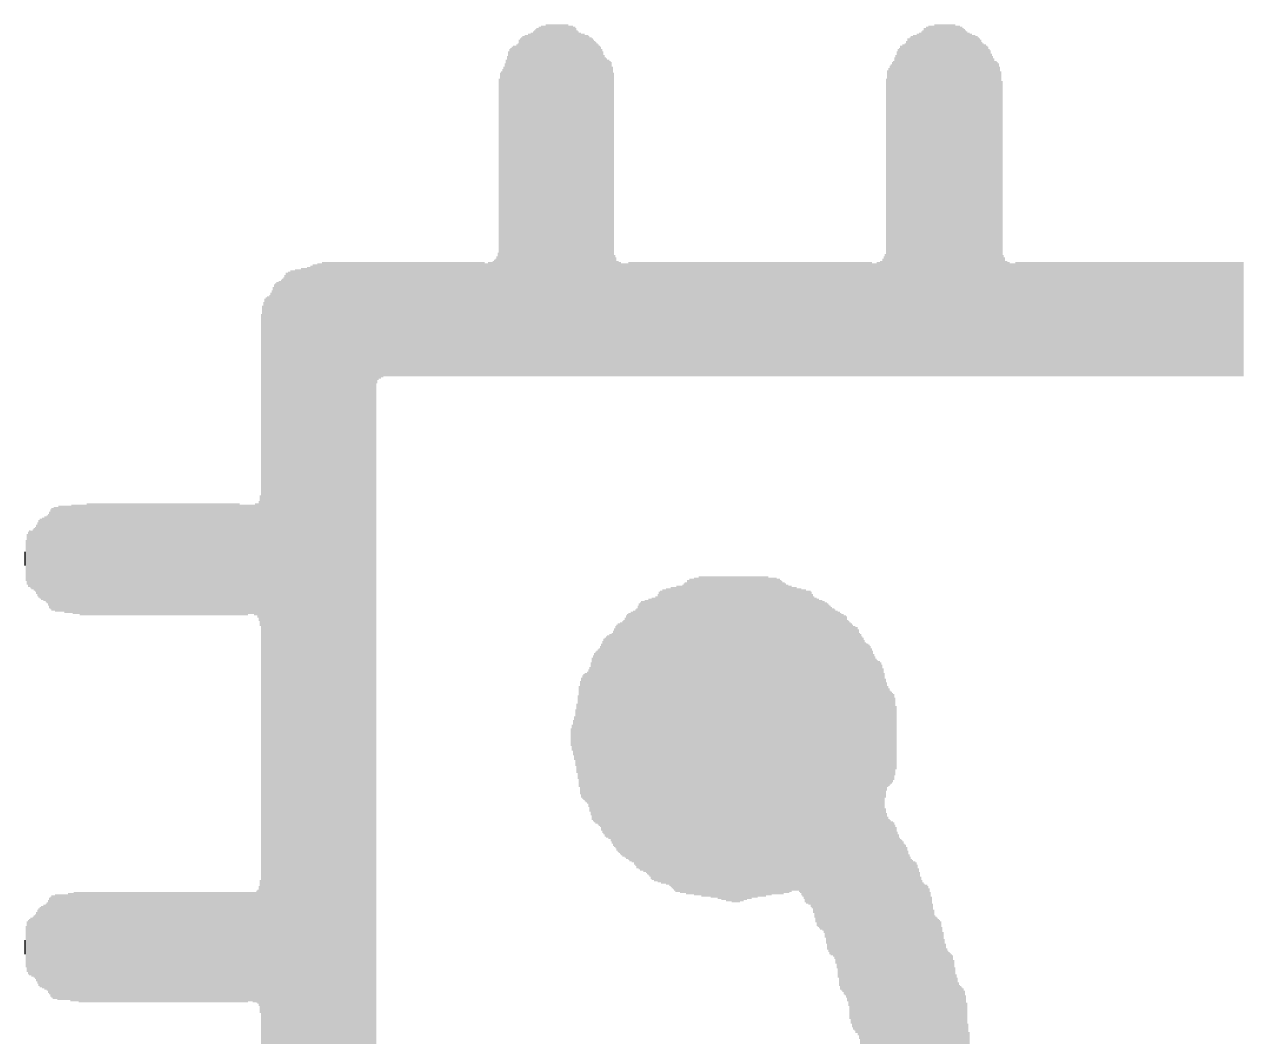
# Model space of a CAD drawing. Extents: x -10.8 to 30.8, y -20.5 to 42.1.
# Drawn here: x -2.53 to 7.98, y -2.41 to 6.32 of the extents above; entities that cross this region are included whole.
import ezdxf

# ---------------------------------------------------------------- set-up
doc = ezdxf.new("R2010")
doc.units = 0
doc.layers.add('22', color=253, linetype='CONTINUOUS')

# ---------------------------------------------------------------- blocks, each defined once
blk = doc.blocks.new('RECT')
blk.add_solid([(-0.5, -0.5), (0.5, -0.5), (-0.5, 0.5), (0.5, 0.5)])

msp = doc.modelspace()

# ---------------------------------------------------------------- block references
at = {"layer": '22', "yscale": 0.0102, "rotation": 270}
for p, xscale in [((1.9304, 4.8006), 3.0277), ((1.9406, 4.8006), 3.0277), ((1.9507, 4.8006), 3.0277), ((1.9609, 4.8006), 3.0277), ((1.971, 4.8057), 3.0378), ((1.9812, 4.8057), 3.0378), ((1.9914, 4.8057), 3.0378), ((2.0015, 4.8057), 3.0378), ((2.0117, 4.8057), 3.0378), ((2.0218, 4.8057), 3.0378), ((2.032, 4.8057), 3.0378), ((2.0422, 4.8057), 3.0378), ((2.0523, 4.8057), 3.0378), ((2.0625, 4.8057), 3.0378), ((2.0726, 4.8057), 3.0378), ((2.0828, 4.8057), 3.0378), ((2.093, 4.8057), 3.0378), ((2.1031, 4.8057), 3.0378), ((2.1133, 4.8057), 3.0378), ((2.1234, 4.8057), 3.0378), ((2.1336, 4.8057), 3.0378), ((2.1438, 4.8057), 3.0378), ((2.1539, 4.8057), 3.0378), ((2.1641, 4.8006), 3.0277), ((2.1742, 4.8006), 3.0277), ((2.1844, 4.8006), 3.0277), ((2.1946, 4.8006), 3.0277), ((5.273, 4.8006), 3.0277), ((5.2832, 4.8006), 3.0277), ((5.2934, 4.8006), 3.0277), ((5.3035, 4.8006), 3.0277), ((5.3137, 4.8006), 3.0277), ((5.3238, 4.8057), 3.0378), ((5.334, 4.8057), 3.0378), ((5.3442, 4.8057), 3.0378), ((5.3543, 4.8057), 3.0378), ((5.3645, 4.8057), 3.0378), ((5.3746, 4.8057), 3.0378), ((5.3848, 4.8057), 3.0378), ((5.395, 4.8057), 3.0378), ((5.4051, 4.8057), 3.0378), ((5.4153, 4.8057), 3.0378), ((5.4254, 4.8057), 3.0378), ((5.4356, 4.8057), 3.0378), ((5.4458, 4.8057), 3.0378), ((5.4559, 4.8057), 3.0378), ((5.4661, 4.8057), 3.0378), ((5.4762, 4.8057), 3.0378), ((5.4864, 4.8057), 3.0378), ((5.4966, 4.8057), 3.0378), ((5.5067, 4.8006), 3.0277), ((5.5169, 4.8006), 3.0277), ((5.527, 4.8006), 3.0277), ((5.5372, 4.8006), 3.0277), ((1.7577, 4.7498), 2.9261), ((1.7678, 4.7549), 2.9362), ((1.778, 4.7549), 2.9362), ((1.7882, 4.76), 2.9464), ((1.7983, 4.76), 2.9464), ((1.8085, 4.76), 2.9464), ((1.8186, 4.765), 2.9566), ((1.8288, 4.765), 2.9566), ((1.839, 4.7701), 2.9667), ((1.8491, 4.7701), 2.9667), ((1.8593, 4.7752), 2.9769), ((1.8694, 4.7803), 2.987), ((1.8796, 4.7854), 2.9972), ((1.8898, 4.7904), 3.0074), ((1.8999, 4.7904), 3.0074), ((1.9101, 4.7955), 3.0175), ((1.9202, 4.7955), 3.0175), ((2.2047, 4.7955), 3.0175), ((2.2149, 4.7955), 3.0175), ((2.225, 4.7904), 3.0074), ((2.2352, 4.7803), 2.987), ((2.2454, 4.7752), 2.9769), ((2.2555, 4.7701), 2.9667), ((2.2657, 4.7701), 2.9667), ((2.2758, 4.765), 2.9566), ((2.286, 4.765), 2.9566), ((2.2962, 4.765), 2.9566), ((2.3063, 4.76), 2.9464), ((2.3165, 4.76), 2.9464), ((2.3266, 4.76), 2.9464), ((2.3368, 4.7549), 2.9362), ((2.347, 4.7498), 2.9261), ((2.3571, 4.7498), 2.9261), ((5.1105, 4.7498), 2.9261), ((5.1206, 4.7549), 2.9362), ((5.1308, 4.7549), 2.9362), ((5.141, 4.76), 2.9464), ((5.1511, 4.76), 2.9464), ((5.1613, 4.76), 2.9464), ((5.1714, 4.765), 2.9566), ((5.1816, 4.765), 2.9566), ((5.1918, 4.7701), 2.9667), ((5.2019, 4.7701), 2.9667), ((5.2121, 4.7752), 2.9769), ((5.2222, 4.7803), 2.987), ((5.2324, 4.7904), 3.0074), ((5.2426, 4.7904), 3.0074), ((5.2527, 4.7955), 3.0175), ((5.2629, 4.7955), 3.0175), ((5.5474, 4.7955), 3.0175), ((5.5575, 4.7955), 3.0175), ((5.5677, 4.7904), 3.0074), ((5.5778, 4.7854), 2.9972), ((5.588, 4.7803), 2.987), ((5.5982, 4.7752), 2.9769), ((5.6083, 4.7701), 2.9667), ((5.6185, 4.7701), 2.9667), ((5.6286, 4.765), 2.9566), ((5.6388, 4.765), 2.9566), ((5.649, 4.76), 2.9464), ((5.6591, 4.76), 2.9464), ((5.6693, 4.76), 2.9464), ((5.6794, 4.7549), 2.9362), ((5.6896, 4.7549), 2.9362), ((5.6998, 4.7498), 2.9261), ((1.6561, 4.699), 2.8245), ((1.6662, 4.7041), 2.8346), ((1.6764, 4.7092), 2.8448), ((1.6866, 4.7142), 2.855), ((1.6967, 4.7142), 2.855), ((1.7069, 4.7142), 2.855), ((1.717, 4.7193), 2.8651), ((1.7272, 4.7244), 2.8753), ((1.7374, 4.7396), 2.9058), ((1.7475, 4.7447), 2.9159), ((2.3673, 4.7447), 2.9159), ((2.3774, 4.7396), 2.9058), ((2.3876, 4.7346), 2.8956), ((2.3978, 4.7295), 2.8854), ((2.4079, 4.7244), 2.8753), ((2.4181, 4.7193), 2.8651), ((2.4282, 4.7142), 2.855), ((2.4384, 4.7092), 2.8448), ((2.4486, 4.699), 2.8245), ((5.0089, 4.699), 2.8245), ((5.019, 4.7041), 2.8346), ((5.0292, 4.7142), 2.855), ((5.0394, 4.7142), 2.855), ((5.0495, 4.7193), 2.8651), ((5.0597, 4.7193), 2.8651), ((5.0698, 4.7244), 2.8753), ((5.08, 4.7346), 2.8956), ((5.0902, 4.7447), 2.9159), ((5.1003, 4.7447), 2.9159), ((5.7099, 4.7447), 2.9159), ((5.7201, 4.7396), 2.9058), ((5.7302, 4.7295), 2.8854), ((5.7404, 4.7244), 2.8753), ((5.7506, 4.7193), 2.8651), ((5.7607, 4.7193), 2.8651), ((5.7709, 4.7142), 2.855), ((5.781, 4.7092), 2.8448), ((5.7912, 4.699), 2.8245), ((5.8014, 4.6939), 2.8143), ((1.6256, 4.6533), 2.733), ((1.6358, 4.6685), 2.7635), ((1.6459, 4.6888), 2.8042), ((2.4587, 4.6888), 2.8042), ((2.4689, 4.6736), 2.7737), ((2.479, 4.6634), 2.7534), ((2.4892, 4.6584), 2.7432), ((2.4994, 4.6533), 2.733), ((2.5095, 4.6533), 2.733), ((2.5197, 4.6482), 2.7229), ((2.5298, 4.6431), 2.7127), ((4.9581, 4.6431), 2.7127), ((4.9682, 4.6482), 2.7229), ((4.9784, 4.6634), 2.7534), ((4.9886, 4.6736), 2.7737), ((4.9987, 4.6888), 2.8042), ((5.8115, 4.6787), 2.7838), ((5.8217, 4.6685), 2.7635), ((5.8318, 4.6584), 2.7432), ((5.842, 4.6482), 2.7229), ((5.8522, 4.6482), 2.7229), ((5.8623, 4.6431), 2.7127), ((1.5748, 4.5974), 2.6213), ((1.585, 4.6025), 2.6314), ((1.5951, 4.6126), 2.6518), ((1.6053, 4.6228), 2.6721), ((1.6154, 4.638), 2.7026), ((2.54, 4.6228), 2.6721), ((2.5502, 4.5974), 2.6213), ((4.9174, 4.6076), 2.6416), ((4.9276, 4.6177), 2.6619), ((4.9378, 4.6279), 2.6822), ((4.9479, 4.633), 2.6924), ((5.8725, 4.638), 2.7026), ((5.8826, 4.6228), 2.6721), ((5.8928, 4.6025), 2.6314), ((1.5646, 4.572), 2.5705), ((4.9073, 4.572), 2.5705), ((5.903, 4.5618), 2.5502), ((1.5443, 3.8049), 1.0363), ((1.5545, 3.8202), 1.0668), ((2.5603, 3.81), 1.0465), ((2.5705, 3.7998), 1.0262), ((4.887, 3.8049), 1.0363), ((4.8971, 3.8151), 1.0566), ((5.9131, 3.81), 1.0465), ((5.9233, 3.7998), 1.0262), ((-0.193, -1.6358), 11.6942), ((-0.1829, -1.6358), 11.6942), ((-0.1727, -1.6408), 11.7043), ((-0.1626, -1.6408), 11.7043), ((-0.1524, -1.6408), 11.7043), ((-0.1422, -1.6358), 11.7145), ((-0.1321, -1.6358), 11.7145), ((-0.1219, -1.6358), 11.7145), ((-0.1118, -1.6358), 11.7145), ((-0.1016, -1.6408), 11.7246), ((-0.0914, -1.6358), 11.7348), ((-0.0813, -1.6358), 11.7348), ((-0.0711, -1.6358), 11.7348), ((-0.061, -1.6358), 11.7551), ((-0.0508, -1.6358), 11.7551), ((-0.0406, -1.6307), 11.7653), ((-0.0305, -1.6307), 11.7653), ((-0.0203, -1.6358), 11.7754), ((-0.0102, -1.6358), 11.7754), ((0, -1.6307), 11.7856), ((0.0102, -1.6307), 11.7856), ((0.0203, -1.6307), 11.7856), ((0.0305, -1.6358), 11.7958), ((0.0406, -1.6307), 11.8059), ((0.0508, -1.6307), 11.8059), ((0.061, -1.6307), 11.8059), ((0.0711, -1.6307), 11.8059), ((0.0813, -1.6307), 11.8059), ((0.0914, -1.6307), 11.8059), ((0.1016, -1.6307), 11.8059), ((0.1118, -1.6307), 11.8059), ((0.1219, -1.6307), 11.8059), ((0.1321, -1.6307), 11.8059), ((0.1422, -1.6307), 11.8059), ((0.1524, -1.6307), 11.8059), ((0.1626, -1.6307), 11.8059), ((0.1727, -1.6307), 11.8059), ((0.1829, -1.6307), 11.8059), ((0.193, -1.6307), 11.8059), ((0.2032, -1.6307), 11.8059), ((0.2134, -1.6307), 11.8059), ((0.2235, -1.6307), 11.8059), ((0.2337, -1.6307), 11.8059), ((0.2438, -1.6307), 11.8059), ((0.254, -1.6307), 11.8059), ((0.2642, -1.6307), 11.8059), ((0.2743, -1.6307), 11.8059), ((0.2845, -1.6307), 11.8059), ((0.2946, -1.6307), 11.8059), ((0.3048, -1.6307), 11.8059), ((0.315, -1.6307), 11.8059), ((0.3251, -1.6307), 11.8059), ((0.3353, -1.6307), 11.8059), ((0.3454, -1.6307), 11.8059), ((0.3556, -1.6307), 11.8059), ((0.3658, -1.6307), 11.8059), ((0.3759, -1.6307), 11.8059), ((0.3861, -1.6307), 11.8059), ((0.3962, -1.6307), 11.8059), ((0.4064, -1.6307), 11.8059), ((0.4166, -1.6307), 11.8059), ((0.4267, -1.6307), 11.8059), ((0.4369, -1.6307), 11.8059), ((0.447, -1.6307), 11.8059), ((0.4572, -1.6307), 11.8059), ((0.4674, -1.6307), 11.8059), ((0.4775, -1.6307), 11.8059), ((0.4877, -1.6307), 11.8059), ((0.4978, -1.6307), 11.8059), ((0.508, 3.749), 1.0465), ((0.5182, 3.7643), 1.016), ((0.5283, 3.7694), 1.0058), ((0.5385, 3.7694), 1.0058), ((0.5486, 3.7744), 0.9957), ((0.5588, 3.7744), 0.9957), ((0.569, 3.7795), 0.9855), ((0.5791, 3.7795), 0.9855), ((0.5893, 3.7795), 0.9855), ((0.5994, 3.7795), 0.9855), ((0.6096, 3.7795), 0.9855), ((0.6198, 3.7795), 0.9855), ((0.6299, 3.7795), 0.9855), ((0.6401, 3.7795), 0.9855), ((0.6502, 3.7795), 0.9855), ((0.6604, 3.7795), 0.9855), ((0.6706, 3.7795), 0.9855), ((0.6807, 3.7795), 0.9855), ((0.6909, 3.7795), 0.9855), ((0.701, 3.7795), 0.9855), ((0.7112, 3.7795), 0.9855), ((0.7214, 3.7795), 0.9855), ((0.7315, 3.7795), 0.9855), ((0.7417, 3.7795), 0.9855), ((0.7518, 3.7795), 0.9855), ((0.762, 3.7795), 0.9855), ((0.7722, 3.7795), 0.9855), ((0.7823, 3.7795), 0.9855), ((0.7925, 3.7795), 0.9855), ((0.8026, 3.7795), 0.9855), ((0.8128, 3.7795), 0.9855), ((0.823, 3.7795), 0.9855), ((0.8331, 3.7795), 0.9855), ((0.8433, 3.7795), 0.9855), ((0.8534, 3.7795), 0.9855), ((0.8636, 3.7795), 0.9855), ((0.8738, 3.7795), 0.9855), ((0.8839, 3.7795), 0.9855), ((0.8941, 3.7795), 0.9855), ((0.9042, 3.7795), 0.9855), ((0.9144, 3.7795), 0.9855), ((0.9246, 3.7795), 0.9855), ((0.9347, 3.7795), 0.9855), ((0.9449, 3.7795), 0.9855), ((0.955, 3.7795), 0.9855), ((0.9652, 3.7795), 0.9855), ((0.9754, 3.7795), 0.9855), ((0.9855, 3.7795), 0.9855), ((0.9957, 3.7795), 0.9855), ((1.0058, 3.7795), 0.9855), ((1.016, 3.7795), 0.9855), ((1.0262, 3.7795), 0.9855), ((1.0363, 3.7795), 0.9855), ((1.0465, 3.7795), 0.9855), ((1.0566, 3.7795), 0.9855), ((1.0668, 3.7795), 0.9855), ((1.077, 3.7795), 0.9855), ((1.0871, 3.7795), 0.9855), ((1.0973, 3.7795), 0.9855), ((1.1074, 3.7795), 0.9855), ((1.1176, 3.7795), 0.9855), ((1.1278, 3.7795), 0.9855), ((1.1379, 3.7795), 0.9855), ((1.1481, 3.7795), 0.9855), ((1.1582, 3.7795), 0.9855), ((1.1684, 3.7795), 0.9855), ((1.1786, 3.7795), 0.9855), ((1.1887, 3.7795), 0.9855), ((1.1989, 3.7795), 0.9855), ((1.209, 3.7795), 0.9855), ((1.2192, 3.7795), 0.9855), ((1.2294, 3.7795), 0.9855), ((1.2395, 3.7795), 0.9855), ((1.2497, 3.7795), 0.9855), ((1.2598, 3.7795), 0.9855), ((1.27, 3.7795), 0.9855), ((1.2802, 3.7795), 0.9855), ((1.2903, 3.7795), 0.9855), ((1.3005, 3.7795), 0.9855), ((1.3106, 3.7795), 0.9855), ((1.3208, 3.7795), 0.9855), ((1.331, 3.7795), 0.9855), ((1.3411, 3.7795), 0.9855), ((1.3513, 3.7795), 0.9855), ((1.3614, 3.7795), 0.9855), ((1.3716, 3.7795), 0.9855), ((1.3818, 3.7795), 0.9855), ((1.3919, 3.7795), 0.9855), ((1.4021, 3.7795), 0.9855), ((1.4122, 3.7795), 0.9855), ((1.4224, 3.7795), 0.9855), ((1.4326, 3.7795), 0.9855), ((1.4427, 3.7744), 0.9754), ((1.4529, 3.7744), 0.9754), ((1.463, 3.7744), 0.9754), ((1.4732, 3.7795), 0.9855), ((1.4834, 3.7795), 0.9855), ((1.4935, 3.7795), 0.9855), ((1.5037, 3.7795), 0.9855), ((1.5138, 3.7846), 0.9957), ((1.524, 3.7897), 1.0058), ((1.5342, 3.7948), 1.016), ((2.5806, 3.7846), 0.9957), ((2.5908, 3.7846), 0.9957), ((2.601, 3.7795), 0.9855), ((2.6111, 3.7795), 0.9855), ((2.6213, 3.7744), 0.9754), ((2.6314, 3.7744), 0.9754), ((2.6416, 3.7744), 0.9754), ((2.6518, 3.7744), 0.9754), ((2.6619, 3.7744), 0.9754), ((2.6721, 3.7744), 0.9754), ((2.6822, 3.7795), 0.9855), ((2.6924, 3.7795), 0.9855), ((2.7026, 3.7795), 0.9855), ((2.7127, 3.7795), 0.9855), ((2.7229, 3.7795), 0.9855), ((2.733, 3.7795), 0.9855), ((2.7432, 3.7795), 0.9855), ((2.7534, 3.7795), 0.9855), ((2.7635, 3.7795), 0.9855), ((2.7737, 3.7795), 0.9855), ((2.7838, 3.7795), 0.9855), ((2.794, 3.7795), 0.9855), ((2.8042, 3.7795), 0.9855), ((2.8143, 3.7795), 0.9855), ((2.8245, 3.7795), 0.9855), ((2.8346, 3.7795), 0.9855), ((2.8448, 3.7795), 0.9855), ((2.855, 3.7795), 0.9855), ((2.8651, 3.7795), 0.9855), ((2.8753, 3.7795), 0.9855), ((2.8854, 3.7795), 0.9855), ((2.8956, 3.7795), 0.9855), ((2.9058, 3.7795), 0.9855), ((2.9159, 3.7795), 0.9855), ((2.9261, 3.7795), 0.9855), ((2.9362, 3.7795), 0.9855), ((2.9464, 3.7795), 0.9855), ((2.9566, 3.7795), 0.9855), ((2.9667, 3.7795), 0.9855), ((2.9769, 3.7795), 0.9855), ((2.987, 3.7795), 0.9855), ((2.9972, 3.7795), 0.9855), ((3.0074, 3.7795), 0.9855), ((3.0175, 3.7795), 0.9855), ((3.0277, 3.7795), 0.9855), ((3.0378, 3.7795), 0.9855), ((3.048, 3.7795), 0.9855), ((3.0582, 3.7795), 0.9855), ((3.0683, 3.7795), 0.9855), ((3.0785, 3.7795), 0.9855), ((3.0886, 3.7795), 0.9855), ((3.0988, 3.7795), 0.9855), ((3.109, 3.7795), 0.9855), ((3.1191, 3.7795), 0.9855), ((3.1293, 3.7795), 0.9855), ((3.1394, 3.7795), 0.9855), ((3.1496, 3.7795), 0.9855), ((3.1598, 3.7795), 0.9855), ((3.1699, 3.7795), 0.9855), ((3.1801, 3.7795), 0.9855), ((3.1902, 3.7795), 0.9855), ((3.2004, 3.7795), 0.9855), ((3.2106, 3.7795), 0.9855), ((3.2207, 3.7795), 0.9855), ((3.2309, 3.7795), 0.9855), ((3.241, 3.7795), 0.9855), ((3.2512, 3.7795), 0.9855), ((3.2614, 3.7795), 0.9855), ((3.2715, 3.7795), 0.9855), ((3.2817, 3.7795), 0.9855), ((3.2918, 3.7795), 0.9855), ((3.302, 3.7795), 0.9855), ((3.3122, 3.7795), 0.9855), ((3.3223, 3.7795), 0.9855), ((3.3325, 3.7795), 0.9855), ((3.3426, 3.7795), 0.9855), ((3.3528, 3.7795), 0.9855), ((3.363, 3.7795), 0.9855), ((3.3731, 3.7795), 0.9855), ((3.3833, 3.7795), 0.9855), ((3.3934, 3.7795), 0.9855), ((3.4036, 3.7795), 0.9855), ((3.4138, 3.7795), 0.9855), ((3.4239, 3.7795), 0.9855), ((3.4341, 3.7795), 0.9855), ((3.4442, 3.7795), 0.9855), ((3.4544, 3.7795), 0.9855), ((3.4646, 3.7795), 0.9855), ((3.4747, 3.7795), 0.9855), ((3.4849, 3.7795), 0.9855), ((3.495, 3.7795), 0.9855), ((3.5052, 3.7795), 0.9855), ((3.5154, 3.7795), 0.9855), ((3.5255, 3.7795), 0.9855), ((3.5357, 3.7795), 0.9855), ((3.5458, 3.7795), 0.9855), ((3.556, 3.7795), 0.9855), ((3.5662, 3.7795), 0.9855), ((3.5763, 3.7795), 0.9855), ((3.5865, 3.7795), 0.9855), ((3.5966, 3.7795), 0.9855), ((3.6068, 3.7795), 0.9855), ((3.617, 3.7795), 0.9855), ((3.6271, 3.7795), 0.9855), ((3.6373, 3.7795), 0.9855), ((3.6474, 3.7795), 0.9855), ((3.6576, 3.7795), 0.9855), ((3.6678, 3.7795), 0.9855), ((3.6779, 3.7795), 0.9855), ((3.6881, 3.7795), 0.9855), ((3.6982, 3.7795), 0.9855), ((3.7084, 3.7795), 0.9855), ((3.7186, 3.7795), 0.9855), ((3.7287, 3.7795), 0.9855), ((3.7389, 3.7795), 0.9855), ((3.749, 3.7795), 0.9855), ((3.7592, 3.7795), 0.9855), ((3.7694, 3.7795), 0.9855), ((3.7795, 3.7795), 0.9855), ((3.7897, 3.7795), 0.9855), ((3.7998, 3.7795), 0.9855), ((3.81, 3.7795), 0.9855), ((3.8202, 3.7795), 0.9855), ((3.8303, 3.7795), 0.9855), ((3.8405, 3.7795), 0.9855), ((3.8506, 3.7795), 0.9855), ((3.8608, 3.7795), 0.9855), ((3.871, 3.7795), 0.9855), ((3.8811, 3.7795), 0.9855), ((3.8913, 3.7795), 0.9855), ((3.9014, 3.7795), 0.9855), ((3.9116, 3.7795), 0.9855), ((3.9218, 3.7795), 0.9855), ((3.9319, 3.7795), 0.9855), ((3.9421, 3.7795), 0.9855), ((3.9522, 3.7795), 0.9855), ((3.9624, 3.7795), 0.9855), ((3.9726, 3.7795), 0.9855), ((3.9827, 3.7795), 0.9855), ((3.9929, 3.7795), 0.9855), ((4.003, 3.7795), 0.9855), ((4.0132, 3.7795), 0.9855), ((4.0234, 3.7795), 0.9855), ((4.0335, 3.7795), 0.9855), ((4.0437, 3.7795), 0.9855), ((4.0538, 3.7795), 0.9855), ((4.064, 3.7795), 0.9855), ((4.0742, 3.7795), 0.9855), ((4.0843, 3.7795), 0.9855), ((4.0945, 3.7795), 0.9855), ((4.1046, 3.7795), 0.9855), ((4.1148, 3.7795), 0.9855), ((4.125, 3.7795), 0.9855), ((4.1351, 3.7795), 0.9855), ((4.1453, 3.7795), 0.9855), ((4.1554, 3.7795), 0.9855), ((4.1656, 3.7795), 0.9855), ((4.1758, 3.7795), 0.9855), ((4.1859, 3.7795), 0.9855), ((4.1961, 3.7795), 0.9855), ((4.2062, 3.7795), 0.9855), ((4.2164, 3.7795), 0.9855), ((4.2266, 3.7795), 0.9855), ((4.2367, 3.7795), 0.9855), ((4.2469, 3.7795), 0.9855), ((4.257, 3.7795), 0.9855), ((4.2672, 3.7795), 0.9855), ((4.2774, 3.7795), 0.9855), ((4.2875, 3.7795), 0.9855), ((4.2977, 3.7795), 0.9855), ((4.3078, 3.7795), 0.9855), ((4.318, 3.7795), 0.9855), ((4.3282, 3.7795), 0.9855), ((4.3383, 3.7795), 0.9855), ((4.3485, 3.7795), 0.9855), ((4.3586, 3.7795), 0.9855), ((4.3688, 3.7795), 0.9855), ((4.379, 3.7795), 0.9855), ((4.3891, 3.7795), 0.9855), ((4.3993, 3.7795), 0.9855), ((4.4094, 3.7795), 0.9855), ((4.4196, 3.7795), 0.9855), ((4.4298, 3.7795), 0.9855), ((4.4399, 3.7795), 0.9855), ((4.4501, 3.7795), 0.9855), ((4.4602, 3.7795), 0.9855), ((4.4704, 3.7795), 0.9855), ((4.4806, 3.7795), 0.9855), ((4.4907, 3.7795), 0.9855), ((4.5009, 3.7795), 0.9855), ((4.511, 3.7795), 0.9855), ((4.5212, 3.7795), 0.9855), ((4.5314, 3.7795), 0.9855), ((4.5415, 3.7795), 0.9855), ((4.5517, 3.7795), 0.9855), ((4.5618, 3.7795), 0.9855), ((4.572, 3.7795), 0.9855), ((4.5822, 3.7795), 0.9855), ((4.5923, 3.7795), 0.9855), ((4.6025, 3.7795), 0.9855), ((4.6126, 3.7795), 0.9855), ((4.6228, 3.7795), 0.9855), ((4.633, 3.7795), 0.9855), ((4.6431, 3.7795), 0.9855), ((4.6533, 3.7795), 0.9855), ((4.6634, 3.7795), 0.9855), ((4.6736, 3.7795), 0.9855), ((4.6838, 3.7795), 0.9855), ((4.6939, 3.7795), 0.9855), ((4.7041, 3.7795), 0.9855), ((4.7142, 3.7795), 0.9855), ((4.7244, 3.7795), 0.9855), ((4.7346, 3.7795), 0.9855), ((4.7447, 3.7795), 0.9855), ((4.7549, 3.7795), 0.9855), ((4.765, 3.7795), 0.9855), ((4.7752, 3.7795), 0.9855), ((4.7854, 3.7744), 0.9754), ((4.7955, 3.7744), 0.9754), ((4.8057, 3.7744), 0.9754), ((4.8158, 3.7744), 0.9754), ((4.826, 3.7795), 0.9855), ((4.8362, 3.7795), 0.9855), ((4.8463, 3.7795), 0.9855), ((4.8565, 3.7846), 0.9957), ((4.8666, 3.7846), 0.9957), ((4.8768, 3.7948), 1.016), ((5.9334, 3.7846), 0.9957), ((5.9436, 3.7846), 0.9957), ((5.9538, 3.7795), 0.9855), ((5.9639, 3.7795), 0.9855), ((5.9741, 3.7744), 0.9754), ((5.9842, 3.7744), 0.9754), ((5.9944, 3.7744), 0.9754), ((6.0046, 3.7744), 0.9754), ((6.0147, 3.7744), 0.9754), ((6.0249, 3.7795), 0.9855), ((6.035, 3.7795), 0.9855), ((6.0452, 3.7795), 0.9855), ((6.0554, 3.7795), 0.9855), ((6.0655, 3.7795), 0.9855), ((6.0757, 3.7795), 0.9855), ((6.0858, 3.7795), 0.9855), ((6.096, 3.7795), 0.9855), ((6.1062, 3.7795), 0.9855), ((6.1163, 3.7795), 0.9855), ((6.1265, 3.7795), 0.9855), ((6.1366, 3.7795), 0.9855), ((6.1468, 3.7795), 0.9855), ((6.157, 3.7795), 0.9855), ((6.1671, 3.7795), 0.9855), ((6.1773, 3.7795), 0.9855), ((6.1874, 3.7795), 0.9855), ((6.1976, 3.7795), 0.9855), ((6.2078, 3.7795), 0.9855), ((6.2179, 3.7795), 0.9855), ((6.2281, 3.7795), 0.9855), ((6.2382, 3.7795), 0.9855), ((6.2484, 3.7795), 0.9855), ((6.2586, 3.7795), 0.9855), ((6.2687, 3.7795), 0.9855), ((6.2789, 3.7795), 0.9855), ((6.289, 3.7795), 0.9855), ((6.2992, 3.7795), 0.9855), ((6.3094, 3.7795), 0.9855), ((6.3195, 3.7795), 0.9855), ((6.3297, 3.7795), 0.9855), ((6.3398, 3.7795), 0.9855), ((6.35, 3.7795), 0.9855), ((6.3602, 3.7795), 0.9855), ((6.3703, 3.7795), 0.9855), ((6.3805, 3.7795), 0.9855), ((6.3906, 3.7795), 0.9855), ((6.4008, 3.7795), 0.9855), ((6.411, 3.7795), 0.9855), ((6.4211, 3.7795), 0.9855), ((6.4313, 3.7795), 0.9855), ((6.4414, 3.7795), 0.9855), ((6.4516, 3.7795), 0.9855), ((6.4618, 3.7795), 0.9855), ((6.4719, 3.7795), 0.9855), ((6.4821, 3.7795), 0.9855), ((6.4922, 3.7795), 0.9855), ((6.5024, 3.7795), 0.9855), ((6.5126, 3.7795), 0.9855), ((6.5227, 3.7795), 0.9855), ((6.5329, 3.7795), 0.9855), ((6.543, 3.7795), 0.9855), ((6.5532, 3.7795), 0.9855), ((6.5634, 3.7795), 0.9855), ((6.5735, 3.7795), 0.9855), ((6.5837, 3.7795), 0.9855), ((6.5938, 3.7795), 0.9855), ((6.604, 3.7795), 0.9855), ((6.6142, 3.7795), 0.9855), ((6.6243, 3.7795), 0.9855), ((6.6345, 3.7795), 0.9855), ((6.6446, 3.7795), 0.9855), ((6.6548, 3.7795), 0.9855), ((6.665, 3.7795), 0.9855), ((6.6751, 3.7795), 0.9855), ((6.6853, 3.7795), 0.9855), ((6.6954, 3.7795), 0.9855), ((6.7056, 3.7795), 0.9855), ((6.7158, 3.7795), 0.9855), ((6.7259, 3.7795), 0.9855), ((6.7361, 3.7795), 0.9855), ((6.7462, 3.7795), 0.9855), ((6.7564, 3.7795), 0.9855), ((6.7666, 3.7795), 0.9855), ((6.7767, 3.7795), 0.9855), ((6.7869, 3.7795), 0.9855), ((6.797, 3.7795), 0.9855), ((6.8072, 3.7795), 0.9855), ((6.8174, 3.7795), 0.9855), ((6.8275, 3.7795), 0.9855), ((6.8377, 3.7795), 0.9855), ((6.8478, 3.7795), 0.9855), ((6.858, 3.7795), 0.9855), ((6.8682, 3.7795), 0.9855), ((6.8783, 3.7795), 0.9855), ((6.8885, 3.7795), 0.9855), ((6.8986, 3.7795), 0.9855), ((6.9088, 3.7795), 0.9855), ((6.919, 3.7795), 0.9855), ((6.9291, 3.7795), 0.9855), ((6.9393, 3.7795), 0.9855), ((6.9494, 3.7795), 0.9855), ((6.9596, 3.7795), 0.9855), ((6.9698, 3.7795), 0.9855), ((6.9799, 3.7795), 0.9855), ((6.9901, 3.7795), 0.9855), ((7.0002, 3.7795), 0.9855), ((7.0104, 3.7795), 0.9855), ((7.0206, 3.7795), 0.9855), ((7.0307, 3.7795), 0.9855), ((7.0409, 3.7795), 0.9855), ((7.051, 3.7795), 0.9855), ((7.0612, 3.7795), 0.9855), ((7.0714, 3.7795), 0.9855), ((7.0815, 3.7795), 0.9855), ((7.0917, 3.7795), 0.9855), ((7.1018, 3.7795), 0.9855), ((7.112, 3.7795), 0.9855), ((7.1222, 3.7795), 0.9855), ((7.1323, 3.7795), 0.9855), ((7.1425, 3.7795), 0.9855), ((7.1526, 3.7795), 0.9855), ((7.1628, 3.7795), 0.9855), ((7.173, 3.7795), 0.9855), ((7.1831, 3.7795), 0.9855), ((7.1933, 3.7795), 0.9855), ((7.2034, 3.7795), 0.9855), ((7.2136, 3.7795), 0.9855), ((7.2238, 3.7795), 0.9855), ((7.2339, 3.7795), 0.9855), ((7.2441, 3.7795), 0.9855), ((7.2542, 3.7795), 0.9855), ((7.2644, 3.7795), 0.9855), ((7.2746, 3.7795), 0.9855), ((7.2847, 3.7795), 0.9855), ((7.2949, 3.7795), 0.9855), ((7.305, 3.7795), 0.9855), ((7.3152, 3.7795), 0.9855), ((7.3254, 3.7795), 0.9855), ((7.3355, 3.7795), 0.9855), ((7.3457, 3.7795), 0.9855), ((7.3558, 3.7795), 0.9855), ((7.366, 3.7795), 0.9855), ((7.3762, 3.7795), 0.9855), ((7.3863, 3.7795), 0.9855), ((7.3965, 3.7795), 0.9855), ((7.4066, 3.7795), 0.9855), ((7.4168, 3.7795), 0.9855), ((7.427, 3.7795), 0.9855), ((7.4371, 3.7795), 0.9855), ((7.4473, 3.7795), 0.9855), ((7.4574, 3.7795), 0.9855), ((7.4676, 3.7795), 0.9855), ((7.4778, 3.7795), 0.9855), ((7.4879, 3.7795), 0.9855), ((7.4981, 3.7795), 0.9855), ((7.5082, 3.7795), 0.9855), ((7.5184, 3.7795), 0.9855), ((7.5286, 3.7795), 0.9855), ((7.5387, 3.7795), 0.9855), ((7.5489, 3.7795), 0.9855), ((7.559, 3.7795), 0.9855), ((7.5692, 3.7795), 0.9855), ((7.5794, 3.7795), 0.9855), ((7.5895, 3.7795), 0.9855), ((7.5997, 3.7795), 0.9855), ((7.6098, 3.7795), 0.9855), ((7.62, 3.7795), 0.9855), ((7.6302, 3.7795), 0.9855), ((7.6403, 3.7795), 0.9855), ((7.6505, 3.7795), 0.9855), ((7.6606, 3.7795), 0.9855), ((7.6708, 3.7795), 0.9855), ((7.681, 3.7795), 0.9855), ((7.6911, 3.7795), 0.9855), ((7.7013, 3.7795), 0.9855), ((7.7114, 3.7795), 0.9855), ((7.7216, 3.7795), 0.9855), ((7.7318, 3.7795), 0.9855), ((7.7419, 3.7795), 0.9855), ((7.7521, 3.7795), 0.9855), ((7.7622, 3.7795), 0.9855), ((7.7724, 3.7795), 0.9855), ((7.7826, 3.7795), 0.9855), ((7.7927, 3.7795), 0.9855), ((7.8029, 3.7795), 0.9855), ((7.813, 3.7795), 0.9855), ((7.8232, 3.7795), 0.9855), ((7.8334, 3.7795), 0.9855), ((7.8435, 3.7795), 0.9855), ((7.8537, 3.7795), 0.9855), ((7.8638, 3.7795), 0.9855), ((7.874, 3.7795), 0.9855), ((7.8842, 3.7795), 0.9855), ((7.8943, 3.7795), 0.9855), ((7.9045, 3.7795), 0.9855), ((7.9146, 3.7795), 0.9855), ((7.9248, 3.7795), 0.9855), ((7.935, 3.7795), 0.9855), ((7.9451, 3.7795), 0.9855), ((7.9553, 3.7795), 0.9855), ((7.9654, 3.7795), 0.9855), ((7.9756, 3.7795), 0.9855), ((7.9858, 3.7795), 0.9855), ((-0.3353, -1.6358), 11.491), ((-0.3251, -1.6408), 11.5011), ((-0.315, -1.6358), 11.5113), ((-0.3048, -1.6358), 11.5316), ((-0.2946, -1.6408), 11.5621), ((-0.2845, -1.6358), 11.5926), ((-0.2743, -1.6358), 11.6332), ((-0.2642, -1.6408), 11.6434), ((-0.254, -1.6408), 11.6637), ((-0.2438, -1.6408), 11.6637), ((-0.2337, -1.6358), 11.6738), ((-0.2235, -1.6358), 11.6738), ((-0.2134, -1.6408), 11.684), ((-0.2032, -1.6408), 11.684), ((-0.4064, -1.6408), 11.2979), ((-0.3962, -1.6408), 11.3386), ((-0.3861, -1.6408), 11.3995), ((-0.3759, -1.6408), 11.4402), ((-0.3658, -1.6408), 11.4605), ((-0.3556, -1.6358), 11.4706), ((-0.3454, -1.6408), 11.4808), ((-0.4775, -1.6358), 11.0642), ((-0.4674, -1.6408), 11.1354), ((-0.4572, -1.6358), 11.1862), ((-0.447, -1.6358), 11.2065), ((-0.4369, -1.6358), 11.2268), ((-0.4267, -1.6408), 11.237), ((-0.4166, -1.6408), 11.2573), ((-0.4877, -1.6358), 10.922), ((-0.508, 1.6916), 1.0363), ((-0.4978, 1.6967), 1.1278), ((-2.3165, 1.7018), 0.8331), ((-2.3063, 1.7069), 0.8636), ((-2.2962, 1.7069), 0.8839), ((-2.286, 1.7069), 0.8839), ((-2.2758, 1.712), 0.8941), ((-2.2657, 1.7069), 0.9042), ((-2.2555, 1.7069), 0.9042), ((-2.2454, 1.7069), 0.9042), ((-2.2352, 1.712), 0.9144), ((-2.225, 1.712), 0.9144), ((-2.2149, 1.712), 0.9144), ((-2.2047, 1.712), 0.9144), ((-2.1946, 1.712), 0.9144), ((-2.1844, 1.7069), 0.9246), ((-2.1742, 1.7069), 0.9246), ((-2.1641, 1.7069), 0.9246), ((-2.1539, 1.7069), 0.9246), ((-2.1438, 1.7069), 0.9246), ((-2.1336, 1.7069), 0.9246), ((-2.1234, 1.712), 0.9347), ((-2.1133, 1.7069), 0.9449), ((-2.1031, 1.7069), 0.9449), ((-2.093, 1.7069), 0.9449), ((-2.0828, 1.7069), 0.9449), ((-2.0726, 1.7069), 0.9449), ((-2.0625, 1.7069), 0.9449), ((-2.0523, 1.7018), 0.955), ((-2.0422, 1.7018), 0.955), ((-2.032, 1.7018), 0.955), ((-2.0218, 1.7018), 0.955), ((-2.0117, 1.7018), 0.955), ((-2.0015, 1.7018), 0.955), ((-1.9914, 1.7069), 0.9652), ((-1.9812, 1.7069), 0.9652), ((-1.971, 1.7069), 0.9652), ((-1.9609, 1.7069), 0.9652), ((-1.9507, 1.7069), 0.9652), ((-1.9406, 1.7069), 0.9652), ((-1.9304, 1.7069), 0.9652), ((-1.9202, 1.7069), 0.9652), ((-1.9101, 1.7069), 0.9652), ((-1.8999, 1.7069), 0.9652), ((-1.8898, 1.7069), 0.9652), ((-1.8796, 1.7069), 0.9652), ((-1.8694, 1.7069), 0.9652), ((-1.8593, 1.7069), 0.9652), ((-1.8491, 1.7069), 0.9652), ((-1.839, 1.7069), 0.9652), ((-1.8288, 1.7069), 0.9652), ((-1.8186, 1.7069), 0.9652), ((-1.8085, 1.7069), 0.9652), ((-1.7983, 1.7069), 0.9652), ((-1.7882, 1.7069), 0.9652), ((-1.778, 1.7069), 0.9652), ((-1.7678, 1.7069), 0.9652), ((-1.7577, 1.7069), 0.9652), ((-1.7475, 1.7069), 0.9652), ((-1.7374, 1.7069), 0.9652), ((-1.7272, 1.7069), 0.9652), ((-1.717, 1.7069), 0.9652), ((-1.7069, 1.7069), 0.9652), ((-1.6967, 1.7069), 0.9652), ((-1.6866, 1.7069), 0.9652), ((-1.6764, 1.7069), 0.9652), ((-1.6662, 1.7069), 0.9652), ((-1.6561, 1.7069), 0.9652), ((-1.6459, 1.7069), 0.9652), ((-1.6358, 1.7069), 0.9652), ((-1.6256, 1.7069), 0.9652), ((-1.6154, 1.7069), 0.9652), ((-1.6053, 1.7069), 0.9652), ((-1.5951, 1.7069), 0.9652), ((-1.585, 1.7069), 0.9652), ((-1.5748, 1.7069), 0.9652), ((-1.5646, 1.7069), 0.9652), ((-1.5545, 1.7069), 0.9652), ((-1.5443, 1.7069), 0.9652), ((-1.5342, 1.7069), 0.9652), ((-1.524, 1.7069), 0.9652), ((-1.5138, 1.7069), 0.9652), ((-1.5037, 1.7069), 0.9652), ((-1.4935, 1.7069), 0.9652), ((-1.4834, 1.7069), 0.9652), ((-1.4732, 1.7069), 0.9652), ((-1.463, 1.7069), 0.9652), ((-1.4529, 1.7069), 0.9652), ((-1.4427, 1.7069), 0.9652), ((-1.4326, 1.7069), 0.9652), ((-1.4224, 1.7069), 0.9652), ((-1.4122, 1.7069), 0.9652), ((-1.4021, 1.7069), 0.9652), ((-1.3919, 1.7069), 0.9652), ((-1.3818, 1.7069), 0.9652), ((-1.3716, 1.7069), 0.9652), ((-1.3614, 1.7069), 0.9652), ((-1.3513, 1.7069), 0.9652), ((-1.3411, 1.7069), 0.9652), ((-1.331, 1.7069), 0.9652), ((-1.3208, 1.7069), 0.9652), ((-1.3106, 1.7069), 0.9652), ((-1.3005, 1.7069), 0.9652), ((-1.2903, 1.7069), 0.9652), ((-1.2802, 1.7069), 0.9652), ((-1.27, 1.7069), 0.9652), ((-1.2598, 1.7069), 0.9652), ((-1.2497, 1.7069), 0.9652), ((-1.2395, 1.7069), 0.9652), ((-1.2294, 1.7069), 0.9652), ((-1.2192, 1.7069), 0.9652), ((-1.209, 1.7069), 0.9652), ((-1.1989, 1.7069), 0.9652), ((-1.1887, 1.7069), 0.9652), ((-1.1786, 1.7069), 0.9652), ((-1.1684, 1.7069), 0.9652), ((-1.1582, 1.7069), 0.9652), ((-1.1481, 1.7069), 0.9652), ((-1.1379, 1.7069), 0.9652), ((-1.1278, 1.7069), 0.9652), ((-1.1176, 1.7069), 0.9652), ((-1.1074, 1.7069), 0.9652), ((-1.0973, 1.7069), 0.9652), ((-1.0871, 1.7069), 0.9652), ((-1.077, 1.7069), 0.9652), ((-1.0668, 1.7069), 0.9652), ((-1.0566, 1.7069), 0.9652), ((-1.0465, 1.7069), 0.9652), ((-1.0363, 1.7069), 0.9652), ((-1.0262, 1.7069), 0.9652), ((-1.016, 1.7069), 0.9652), ((-1.0058, 1.7069), 0.9652), ((-0.9957, 1.7069), 0.9652), ((-0.9855, 1.7069), 0.9652), ((-0.9754, 1.7069), 0.9652), ((-0.9652, 1.7069), 0.9652), ((-0.955, 1.7069), 0.9652), ((-0.9449, 1.7069), 0.9652), ((-0.9347, 1.7069), 0.9652), ((-0.9246, 1.7069), 0.9652), ((-0.9144, 1.7069), 0.9652), ((-0.9042, 1.7069), 0.9652), ((-0.8941, 1.7069), 0.9652), ((-0.8839, 1.7069), 0.9652), ((-0.8738, 1.7069), 0.9652), ((-0.8636, 1.7069), 0.9652), ((-0.8534, 1.7069), 0.9652), ((-0.8433, 1.7069), 0.9652), ((-0.8331, 1.7069), 0.9652), ((-0.823, 1.7069), 0.9652), ((-0.8128, 1.7069), 0.9652), ((-0.8026, 1.7069), 0.9652), ((-0.7925, 1.7069), 0.9652), ((-0.7823, 1.7069), 0.9652), ((-0.7722, 1.7069), 0.9652), ((-0.762, 1.7069), 0.9652), ((-0.7518, 1.7069), 0.9652), ((-0.7417, 1.7069), 0.9652), ((-0.7315, 1.7069), 0.9652), ((-0.7214, 1.7069), 0.9652), ((-0.7112, 1.7069), 0.9652), ((-0.701, 1.7069), 0.9652), ((-0.6909, 1.7069), 0.9652), ((-0.6807, 1.7069), 0.9652), ((-0.6706, 1.7018), 0.955), ((-0.6604, 1.7018), 0.955), ((-0.6502, 1.7018), 0.955), ((-0.6401, 1.7018), 0.955), ((-0.6299, 1.7018), 0.955), ((-0.6198, 1.7018), 0.955), ((-0.6096, 1.7018), 0.955), ((-0.5994, 1.7069), 0.9449), ((-0.5893, 1.7069), 0.9449), ((-0.5791, 1.7069), 0.9449), ((-0.569, 1.7069), 0.9449), ((-0.5588, 1.7069), 0.9449), ((-0.5486, 1.7018), 0.955), ((-0.5385, 1.7069), 0.9652), ((-0.5283, 1.7069), 0.9652), ((-0.5182, 1.6967), 0.9855), ((-2.4282, 1.7069), 0.5994), ((-2.4181, 1.7069), 0.6401), ((-2.4079, 1.712), 0.6706), ((-2.3978, 1.712), 0.6909), ((-2.3876, 1.7069), 0.701), ((-2.3774, 1.712), 0.7112), ((-2.3673, 1.7069), 0.7214), ((-2.3571, 1.712), 0.7315), ((-2.347, 1.7069), 0.7417), ((-2.3368, 1.7069), 0.762), ((-2.3266, 1.7018), 0.7925), ((-2.5095, 1.7069), 0.4369), ((-2.4994, 1.7069), 0.4775), ((-2.4892, 1.712), 0.4877), ((-2.479, 1.7069), 0.4978), ((-2.4689, 1.7018), 0.508), ((-2.4587, 1.7069), 0.5182), ((-2.4486, 1.7069), 0.5385), ((-2.4384, 1.7069), 0.5588), ((-2.5197, 1.6967), 0.3556), ((-2.5298, 1.712), 0.1219), ((3.0988, 0.1575), 2.6416), ((3.109, 0.1575), 2.6416), ((3.1191, 0.1575), 2.6416), ((3.1293, 0.1524), 2.6518), ((3.1394, 0.1524), 2.6518), ((3.1496, 0.1575), 2.6619), ((3.1598, 0.1626), 2.6721), ((3.1699, 0.1676), 2.6822), ((3.1801, 0.1626), 2.6924), ((3.1902, 0.1727), 2.7127), ((3.2004, 0.1727), 2.7127), ((3.2106, 0.1778), 2.7229), ((3.2207, 0.1778), 2.7229), ((3.2309, 0.1778), 2.7229), ((3.241, 0.1778), 2.7229), ((3.2512, 0.1778), 2.7432), ((3.2614, 0.1778), 2.7432), ((3.2715, 0.1778), 2.7432), ((3.2817, 0.1778), 2.7432), ((3.2918, 0.1829), 2.7534), ((3.302, 0.1829), 2.7534), ((3.3122, 0.1778), 2.7635), ((3.3223, 0.1778), 2.7635), ((3.3325, 0.1778), 2.7635), ((3.3426, 0.1778), 2.7635), ((3.3528, 0.1778), 2.7635), ((3.363, 0.1778), 2.7635), ((3.3731, 0.1778), 2.7635), ((3.3833, 0.1778), 2.7635), ((3.3934, 0.1727), 2.7737), ((3.4036, 0.1727), 2.7737), ((3.4138, 0.1727), 2.7737), ((3.4239, 0.1727), 2.7737), ((3.4341, 0.1727), 2.7737), ((3.4442, 0.1727), 2.7737), ((3.4544, 0.1676), 2.7838), ((3.4646, 0.1676), 2.7838), ((3.4747, 0.1676), 2.7838), ((3.4849, 0.1626), 2.794), ((3.495, 0.1626), 2.794), ((3.5052, 0.1626), 2.794), ((3.5154, 0.1626), 2.794), ((3.5255, 0.1575), 2.8042), ((3.5357, 0.1575), 2.8042), ((3.5458, 0.1575), 2.8042), ((3.556, 0.1575), 2.8042), ((3.5662, 0.1575), 2.8042), ((3.5763, 0.1524), 2.8143), ((3.5865, 0.1524), 2.8143), ((3.5966, 0.1524), 2.8143), ((3.6068, 0.1524), 2.8143), ((3.617, 0.1524), 2.8143), ((3.6271, 0.1524), 2.8143), ((3.6373, 0.1524), 2.8143), ((3.6474, 0.1575), 2.8042), ((3.6576, 0.1575), 2.8042), ((3.6678, 0.1575), 2.8042), ((3.6779, 0.1626), 2.794), ((3.6881, 0.1626), 2.794), ((3.6982, 0.1626), 2.794), ((3.7084, 0.1676), 2.7838), ((3.7186, 0.1676), 2.7838), ((3.7287, 0.1676), 2.7838), ((3.7389, 0.1676), 2.7838), ((3.749, 0.1727), 2.7737), ((3.7592, 0.1727), 2.7737), ((3.7694, 0.1727), 2.7737), ((3.7795, 0.1727), 2.7737), ((3.7897, 0.1727), 2.7737), ((3.7998, 0.1778), 2.7635), ((3.81, 0.1778), 2.7635), ((3.8202, 0.1778), 2.7635), ((3.8303, 0.1778), 2.7635), ((3.8405, 0.1778), 2.7635), ((3.8506, 0.1778), 2.7635), ((3.8608, 0.1778), 2.7635), ((3.871, 0.1829), 2.7534), ((3.8811, 0.1829), 2.7534), ((3.8913, 0.1778), 2.7432), ((3.9014, 0.1778), 2.7432), ((3.9116, 0.1778), 2.7432), ((3.9218, 0.1829), 2.733), ((3.9319, 0.1829), 2.733), ((3.9421, 0.1829), 2.733), ((3.9522, 0.1829), 2.733), ((3.9624, 0.1778), 2.7229), ((3.9726, 0.1778), 2.7229), ((3.9827, 0.1778), 2.7229), ((3.9929, 0.1727), 2.7127), ((4.003, 0.1676), 2.7026), ((4.0132, 0.1626), 2.6924), ((4.0234, 0.1676), 2.6822), ((4.0335, 0.1626), 2.6721), ((4.0437, 0.1575), 2.6619), ((4.0538, 0.1575), 2.6619), ((4.064, 0.1524), 2.6518), ((4.0742, 0.1575), 2.6416), ((4.0843, 0.1575), 2.6416), ((2.8854, 0.1575), 2.4384), ((2.8956, 0.1575), 2.4384), ((2.9058, 0.1524), 2.4486), ((2.9159, 0.1575), 2.4587), ((2.9261, 0.1575), 2.4587), ((2.9362, 0.1626), 2.4892), ((2.9464, 0.1727), 2.5095), ((2.9566, 0.1778), 2.5197), ((2.9667, 0.1727), 2.5298), ((2.9769, 0.1778), 2.54), ((2.987, 0.1778), 2.54), ((2.9972, 0.1778), 2.54), ((3.0074, 0.1778), 2.5603), ((3.0175, 0.1778), 2.5603), ((3.0277, 0.1778), 2.5603), ((3.0378, 0.1727), 2.5705), ((3.048, 0.1727), 2.5908), ((3.0582, 0.1676), 2.601), ((3.0683, 0.1626), 2.6111), ((3.0785, 0.1575), 2.6213), ((3.0886, 0.1524), 2.6314), ((4.0945, 0.1575), 2.6213), ((4.1046, 0.1575), 2.6213), ((4.1148, 0.1575), 2.6213), ((4.125, 0.1575), 2.6213), ((4.1351, 0.1524), 2.6111), ((4.1453, 0.1524), 2.6111), ((4.1554, 0.1473), 2.6213), ((4.1656, 0.1422), 2.6314), ((4.1758, 0.127), 2.6416), ((4.1859, 0.1219), 2.6518), ((4.1961, 0.1118), 2.6721), ((4.2062, 0.0965), 2.7026), ((4.2164, 0.0864), 2.7026), ((4.2266, 0.0864), 2.7026), ((4.2367, 0.0813), 2.7127), ((4.2469, 0.0813), 2.7127), ((4.257, 0.066), 2.7229), ((4.2672, 0.0508), 2.7127), ((4.2774, 0.0203), 2.733), ((4.2875, -0.0051), 2.7635), ((4.2977, -0.0254), 2.8042), ((2.7229, 0.1778), 2.1742), ((2.733, 0.1676), 2.1946), ((2.7432, 0.1676), 2.2149), ((2.7534, 0.1626), 2.2454), ((2.7635, 0.1727), 2.2657), ((2.7737, 0.1778), 2.2962), ((2.7838, 0.1778), 2.3165), ((2.794, 0.1829), 2.3266), ((2.8042, 0.1829), 2.3266), ((2.8143, 0.1778), 2.3368), ((2.8245, 0.1829), 2.347), ((2.8346, 0.1778), 2.3571), ((2.8448, 0.1727), 2.3673), ((2.855, 0.1727), 2.3876), ((2.8651, 0.1676), 2.3978), ((2.8753, 0.1575), 2.4181), ((4.3078, -0.0457), 2.8245), ((4.318, -0.0508), 2.8346), ((4.3282, -0.061), 2.8346), ((4.3383, -0.066), 2.8448), ((4.3485, -0.066), 2.8448), ((4.3586, -0.0762), 2.8448), ((4.3688, -0.0864), 2.8651), ((4.379, -0.1118), 2.8956), ((4.3891, -0.1372), 2.9464), ((4.3993, -0.1676), 2.987), ((4.4094, -0.1829), 2.9972), ((4.4196, -0.1981), 3.0074), ((4.4298, -0.2083), 3.0074), ((4.4399, -0.2134), 2.9972), ((4.4501, -0.2184), 3.0074), ((4.4602, -0.2337), 3.0175), ((4.4704, -0.2591), 3.048), ((4.4806, -0.2794), 3.0886), ((2.6111, 0.1626), 2.0015), ((2.6213, 0.1575), 2.0117), ((2.6314, 0.1575), 2.032), ((2.6416, 0.1626), 2.0422), ((2.6518, 0.1676), 2.0726), ((2.6619, 0.1727), 2.1031), ((2.6721, 0.1778), 2.1133), ((2.6822, 0.1778), 2.1336), ((2.6924, 0.1727), 2.1438), ((2.7026, 0.1778), 2.1539), ((2.7127, 0.1727), 2.1641), ((4.4907, -0.3251), 3.1598), ((4.5009, -0.3607), 3.2309), ((4.511, -0.381), 3.2512), ((4.5212, -0.3912), 3.2512), ((4.5314, -0.3962), 3.2614), ((4.5415, -0.4115), 3.2715), ((4.5517, -0.4166), 3.2817), ((4.5618, -0.4318), 3.2918), ((4.572, -0.4623), 3.2918), ((4.5822, -0.4877), 3.3223), ((4.5923, -0.5486), 3.4239), ((2.5197, 0.1778), 1.7678), ((2.5298, 0.1676), 1.7882), ((2.54, 0.1626), 1.8186), ((2.5502, 0.1626), 1.8593), ((2.5603, 0.1676), 1.8898), ((2.5705, 0.1727), 1.9202), ((2.5806, 0.1676), 1.9507), ((2.5908, 0.1676), 1.971), ((2.601, 0.1626), 1.9812), ((4.6025, -0.574), 3.4544), ((4.6126, -0.5944), 3.4747), ((4.6228, -0.6096), 3.4849), ((4.633, -0.6147), 3.495), ((4.6431, -0.6299), 3.5052), ((4.6533, -0.6299), 3.5052), ((4.6634, -0.6502), 3.5052), ((4.6736, -0.6807), 3.5052), ((4.6838, -0.7264), 3.5763), ((2.4384, 0.1778), 1.5646), ((2.4486, 0.1727), 1.6154), ((2.4587, 0.1727), 1.6561), ((2.4689, 0.1778), 1.6866), ((2.479, 0.1727), 1.717), ((2.4892, 0.1727), 1.7374), ((2.4994, 0.1778), 1.7475), ((2.5095, 0.1727), 1.7577), ((4.6939, -0.828), 3.7389), ((4.7041, -0.8738), 3.81), ((4.7142, -0.9144), 3.8506), ((4.7244, -0.9449), 3.871), ((4.7346, -0.9601), 3.8811), ((4.7447, -0.9703), 3.9014), ((4.7549, -0.9855), 3.9116), ((4.765, -1.0109), 3.9421), ((2.3673, 0.1575), 1.4021), ((2.3774, 0.1626), 1.4326), ((2.3876, 0.1676), 1.463), ((2.3978, 0.1676), 1.4834), ((2.4079, 0.1727), 1.4935), ((2.4181, 0.1727), 1.5138), ((2.4282, 0.1727), 1.5342), ((4.7752, -1.0465), 3.9726), ((4.7854, -1.1024), 4.0437), ((4.7955, -1.2141), 4.2062), ((4.8057, -1.2649), 4.2672), ((4.8158, -1.3056), 4.3078), ((2.3266, 0.1676), 1.1379), ((2.3368, 0.1626), 1.1887), ((2.347, 0.1524), 1.2497), ((2.3571, 0.1575), 1.3208), ((4.826, -1.331), 4.3383), ((4.8362, -1.3513), 4.3586), ((4.8463, -1.3614), 4.379), ((4.8565, -1.3919), 4.4196), ((4.8666, -1.458), 4.511), ((4.8768, -1.585), 4.7041), ((2.2657, 0.1676), 0.9754), ((2.2758, 0.1676), 1.0363), ((2.286, 0.1727), 1.0668), ((2.2962, 0.1727), 1.0871), ((2.3063, 0.1727), 1.1074), ((2.3165, 0.1676), 1.1176), ((4.887, -1.7323), 4.9174), ((4.8971, 0.1626), 1.0262), ((4.9073, 0.1778), 0.9347), ((2.2454, 0.1727), 0.7214), ((2.2555, 0.1778), 0.8738), ((4.9174, 0.1778), 0.8738), ((4.9276, 0.1727), 0.8433), ((4.9378, 0.1676), 0.8128), ((4.9479, 0.1676), 0.7925), ((4.9581, 0.1676), 0.7722), ((4.9682, 0.1727), 0.7417), ((2.2352, 0.1626), 0.5994), ((4.9784, 0.1778), 0.6706), ((4.9886, 0.1676), 0.5486), ((2.2047, 0.1676), 0.3048), ((2.2149, 0.1626), 0.3759), ((2.225, 0.1676), 0.4877), ((2.1844, 0.1727), 0.1524), ((2.1946, 0.1676), 0.2235), ((4.8971, -2.6568), 4.4298), ((4.9073, -4.8057), 8.6462), ((4.9174, -4.8565), 8.6868), ((4.9276, -4.8819), 8.697), ((4.9378, -4.892), 8.697), ((4.9479, -4.9073), 8.7071), ((4.9581, -4.9124), 8.7173), ((4.9682, -4.9276), 8.7274), ((4.9784, -4.9479), 8.7274), ((4.9886, -4.9733), 8.7376), ((4.9987, -5.0089), 8.7274), ((5.0089, -5.0292), 8.7274), ((5.019, -5.0495), 8.7071), ((5.0292, -5.0597), 8.7071), ((5.0394, -5.0698), 8.7071), ((5.0495, -5.0749), 8.697), ((5.0597, -5.0902), 8.6868), ((5.0698, -5.0952), 8.6766), ((5.08, -5.1156), 8.6766), ((5.0902, -5.141), 8.6665), ((5.1003, -5.1613), 8.6462), ((5.1105, -5.1765), 8.636), ((5.1206, -5.1918), 8.6258), ((5.1308, -5.1968), 8.6157), ((5.141, -5.207), 8.6157), ((5.1511, -5.207), 8.6157), ((5.1613, -5.2121), 8.6055), ((5.1714, -5.2273), 8.5954), ((5.1816, -5.2426), 8.5649), ((5.1918, -5.2629), 8.5446), ((5.2019, -5.2832), 8.5039), ((-0.5283, -1.6358), 0.9652), ((-0.5182, -1.6358), 0.9855), ((-0.508, -1.6307), 1.0363), ((-0.4978, -1.6358), 1.1481), ((5.2121, -5.2984), 8.4734), ((5.2222, -5.3137), 8.4633), ((5.2324, -5.3238), 8.4633), ((5.2426, -5.334), 8.4633), ((5.2527, -5.334), 8.4633), ((5.2629, -5.3442), 8.4633), ((5.273, -5.3594), 8.4531), ((-2.3368, -1.6358), 0.762), ((-2.3266, -1.6358), 0.8026), ((-2.3165, -1.6307), 0.8331), ((-2.3063, -1.6358), 0.8636), ((-2.2962, -1.6358), 0.8839), ((-2.286, -1.6408), 0.8941), ((-2.2758, -1.6408), 0.8941), ((-2.2657, -1.6358), 0.9042), ((-2.2555, -1.6358), 0.9042), ((-2.2454, -1.6408), 0.9144), ((-2.2352, -1.6408), 0.9144), ((-2.225, -1.6408), 0.9144), ((-2.2149, -1.6408), 0.9144), ((-2.2047, -1.6408), 0.9144), ((-2.1946, -1.6408), 0.9144), ((-2.1844, -1.6408), 0.9144), ((-2.1742, -1.6408), 0.9144), ((-2.1641, -1.6408), 0.9144), ((-2.1539, -1.6358), 0.9246), ((-2.1438, -1.6358), 0.9246), ((-2.1336, -1.6408), 0.9347), ((-2.1234, -1.6408), 0.9347), ((-2.1133, -1.6408), 0.9347), ((-2.1031, -1.6358), 0.9449), ((-2.093, -1.6358), 0.9449), ((-2.0828, -1.6358), 0.9449), ((-2.0726, -1.6358), 0.9449), ((-2.0625, -1.6408), 0.955), ((-2.0523, -1.6408), 0.955), ((-2.0422, -1.6408), 0.955), ((-2.032, -1.6408), 0.955), ((-2.0218, -1.6408), 0.955), ((-2.0117, -1.6408), 0.955), ((-2.0015, -1.6408), 0.955), ((-1.9914, -1.6408), 0.955), ((-1.9812, -1.6408), 0.955), ((-1.971, -1.6408), 0.955), ((-1.9609, -1.6408), 0.955), ((-1.9507, -1.6408), 0.955), ((-1.9406, -1.6408), 0.955), ((-1.9304, -1.6408), 0.955), ((-1.9202, -1.6408), 0.955), ((-1.9101, -1.6408), 0.955), ((-1.8999, -1.6408), 0.955), ((-1.8898, -1.6408), 0.955), ((-1.8796, -1.6408), 0.955), ((-1.8694, -1.6408), 0.955), ((-1.8593, -1.6408), 0.955), ((-1.8491, -1.6408), 0.955), ((-1.839, -1.6408), 0.955), ((-1.8288, -1.6408), 0.955), ((-1.8186, -1.6408), 0.955), ((-1.8085, -1.6408), 0.955), ((-1.7983, -1.6408), 0.955), ((-1.7882, -1.6408), 0.955), ((-1.778, -1.6408), 0.955), ((-1.7678, -1.6408), 0.955), ((-1.7577, -1.6408), 0.955), ((-1.7475, -1.6408), 0.955), ((-1.7374, -1.6408), 0.955), ((-1.7272, -1.6408), 0.955), ((-1.717, -1.6408), 0.955), ((-1.7069, -1.6408), 0.955), ((-1.6967, -1.6408), 0.955), ((-1.6866, -1.6408), 0.955), ((-1.6764, -1.6408), 0.955), ((-1.6662, -1.6408), 0.955), ((-1.6561, -1.6408), 0.955), ((-1.6459, -1.6408), 0.955), ((-1.6358, -1.6408), 0.955), ((-1.6256, -1.6408), 0.955), ((-1.6154, -1.6408), 0.955), ((-1.6053, -1.6408), 0.955), ((-1.5951, -1.6408), 0.955), ((-1.585, -1.6408), 0.955), ((-1.5748, -1.6408), 0.955), ((-1.5646, -1.6408), 0.955), ((-1.5545, -1.6408), 0.955), ((-1.5443, -1.6408), 0.955), ((-1.5342, -1.6408), 0.955), ((-1.524, -1.6408), 0.955), ((-1.5138, -1.6408), 0.955), ((-1.5037, -1.6408), 0.955), ((-1.4935, -1.6408), 0.955), ((-1.4834, -1.6408), 0.955), ((-1.4732, -1.6408), 0.955), ((-1.463, -1.6408), 0.955), ((-1.4529, -1.6408), 0.955), ((-1.4427, -1.6408), 0.955), ((-1.4326, -1.6408), 0.955), ((-1.4224, -1.6408), 0.955), ((-1.4122, -1.6408), 0.955), ((-1.4021, -1.6408), 0.955), ((-1.3919, -1.6408), 0.955), ((-1.3818, -1.6408), 0.955), ((-1.3716, -1.6408), 0.955), ((-1.3614, -1.6408), 0.955), ((-1.3513, -1.6408), 0.955), ((-1.3411, -1.6408), 0.955), ((-1.331, -1.6408), 0.955), ((-1.3208, -1.6408), 0.955), ((-1.3106, -1.6408), 0.955), ((-1.3005, -1.6408), 0.955), ((-1.2903, -1.6408), 0.955), ((-1.2802, -1.6408), 0.955), ((-1.27, -1.6408), 0.955), ((-1.2598, -1.6408), 0.955), ((-1.2497, -1.6408), 0.955), ((-1.2395, -1.6408), 0.955), ((-1.2294, -1.6408), 0.955), ((-1.2192, -1.6408), 0.955), ((-1.209, -1.6408), 0.955), ((-1.1989, -1.6408), 0.955), ((-1.1887, -1.6408), 0.955), ((-1.1786, -1.6408), 0.955), ((-1.1684, -1.6408), 0.955), ((-1.1582, -1.6408), 0.955), ((-1.1481, -1.6408), 0.955), ((-1.1379, -1.6408), 0.955), ((-1.1278, -1.6408), 0.955), ((-1.1176, -1.6408), 0.955), ((-1.1074, -1.6408), 0.955), ((-1.0973, -1.6408), 0.955), ((-1.0871, -1.6408), 0.955), ((-1.077, -1.6408), 0.955), ((-1.0668, -1.6408), 0.955), ((-1.0566, -1.6408), 0.955), ((-1.0465, -1.6408), 0.955), ((-1.0363, -1.6408), 0.955), ((-1.0262, -1.6408), 0.955), ((-1.016, -1.6408), 0.955), ((-1.0058, -1.6408), 0.955), ((-0.9957, -1.6408), 0.955), ((-0.9855, -1.6408), 0.955), ((-0.9754, -1.6408), 0.955), ((-0.9652, -1.6408), 0.955), ((-0.955, -1.6408), 0.955), ((-0.9449, -1.6408), 0.955), ((-0.9347, -1.6408), 0.955), ((-0.9246, -1.6408), 0.955), ((-0.9144, -1.6408), 0.955), ((-0.9042, -1.6408), 0.955), ((-0.8941, -1.6408), 0.955), ((-0.8839, -1.6408), 0.955), ((-0.8738, -1.6408), 0.955), ((-0.8636, -1.6408), 0.955), ((-0.8534, -1.6408), 0.955), ((-0.8433, -1.6408), 0.955), ((-0.8331, -1.6408), 0.955), ((-0.823, -1.6408), 0.955), ((-0.8128, -1.6408), 0.955), ((-0.8026, -1.6408), 0.955), ((-0.7925, -1.6408), 0.955), ((-0.7823, -1.6408), 0.955), ((-0.7722, -1.6408), 0.955), ((-0.762, -1.6408), 0.955), ((-0.7518, -1.6408), 0.955), ((-0.7417, -1.6408), 0.955), ((-0.7315, -1.6408), 0.955), ((-0.7214, -1.6408), 0.955), ((-0.7112, -1.6408), 0.955), ((-0.701, -1.6408), 0.955), ((-0.6909, -1.6408), 0.955), ((-0.6807, -1.6408), 0.955), ((-0.6706, -1.6408), 0.955), ((-0.6604, -1.6408), 0.955), ((-0.6502, -1.6408), 0.955), ((-0.6401, -1.6408), 0.955), ((-0.6299, -1.6408), 0.955), ((-0.6198, -1.6408), 0.955), ((-0.6096, -1.6408), 0.955), ((-0.5994, -1.6358), 0.9449), ((-0.5893, -1.6358), 0.9449), ((-0.5791, -1.6358), 0.9449), ((-0.569, -1.6358), 0.9449), ((-0.5588, -1.6408), 0.955), ((-0.5486, -1.6408), 0.955), ((-0.5385, -1.6408), 0.955), ((5.2832, -5.3746), 8.4226), ((5.2934, -5.395), 8.382), ((-2.4486, -1.6358), 0.5385), ((-2.4384, -1.6358), 0.5588), ((-2.4282, -1.6358), 0.5994), ((-2.4181, -1.6358), 0.6401), ((-2.4079, -1.6408), 0.6706), ((-2.3978, -1.6408), 0.6909), ((-2.3876, -1.6358), 0.701), ((-2.3774, -1.6408), 0.7112), ((-2.3673, -1.6358), 0.7214), ((-2.3571, -1.6408), 0.7315), ((-2.347, -1.6358), 0.7417), ((5.3035, -5.4305), 8.3312), ((5.3137, -5.4559), 8.2804), ((5.3238, -5.4813), 8.2296), ((-2.5197, -1.6358), 0.3556), ((-2.5095, -1.6358), 0.4369), ((-2.4994, -1.6408), 0.4674), ((-2.4892, -1.6408), 0.4877), ((-2.479, -1.6358), 0.4978), ((-2.4689, -1.6408), 0.508), ((-2.4587, -1.6358), 0.5182), ((5.334, -5.4864), 8.2194), ((5.3442, -5.4915), 8.2093), ((5.3543, -5.5016), 8.2093), ((5.3645, -5.5067), 8.1991), ((5.3746, -5.5118), 8.189), ((5.3848, -5.5372), 8.1382), ((5.395, -5.5575), 8.0975), ((5.4051, -5.588), 8.0366), ((-2.5298, -1.6408), 0.1219), ((5.4153, -5.6083), 7.9959), ((5.4254, -5.6286), 7.9553), ((5.4356, -5.6388), 7.935), ((5.4458, -5.6439), 7.9248), ((5.4559, -5.649), 7.9146), ((5.4661, -5.654), 7.9045), ((5.4762, -5.654), 7.8842), ((5.4864, -5.6744), 7.8435), ((5.4966, -5.7048), 7.7826), ((5.5067, -5.7353), 7.7216), ((5.5169, -5.7506), 7.6911), ((5.527, -5.7658), 7.6403), ((5.5372, -5.776), 7.62), ((5.5474, -5.776), 7.5997), ((5.5575, -5.776), 7.5794), ((5.5677, -5.781), 7.5692), ((5.5778, -5.7861), 7.5387), ((5.588, -5.8014), 7.4879), ((5.5982, -5.8268), 7.4168), ((5.6083, -5.9182), 7.2339), ((5.6185, -5.9487), 7.1526)]:
    msp.add_blockref('RECT', p, dxfattribs=dict(at, xscale=xscale))

doc.saveas('drawing.dxf')
